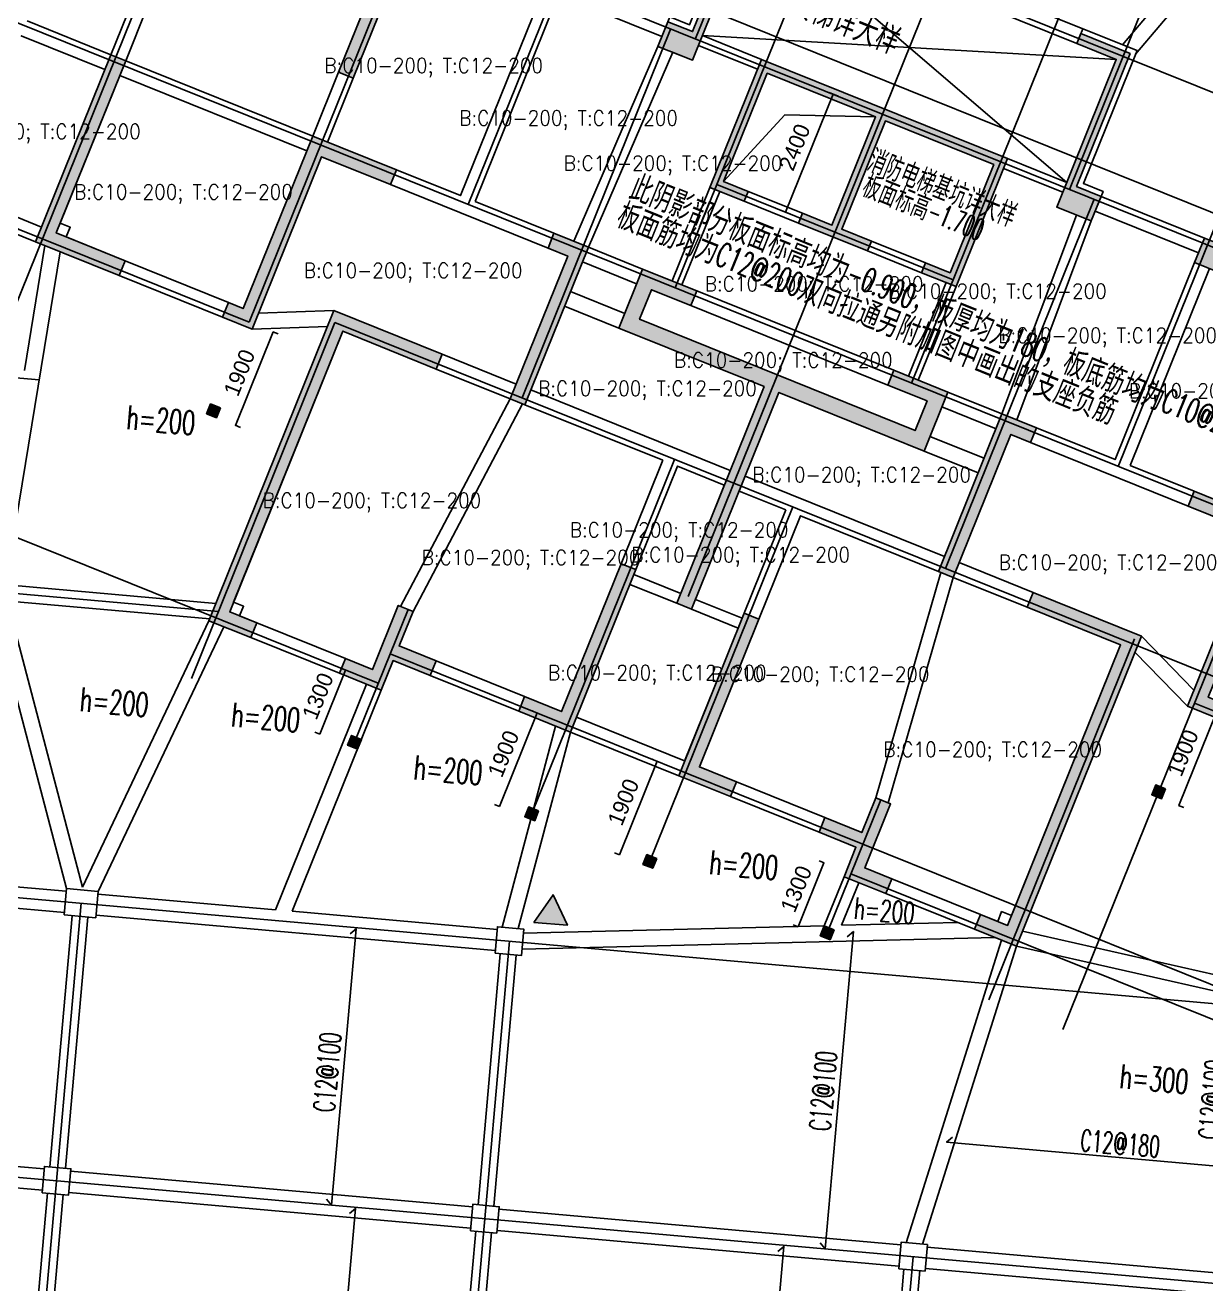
# Model space of a CAD drawing. Header units: millimetres. Extents: x 129427 to 386235, y 419441 to 703525.
# Drawn here: x 234596 to 256839, y 502277 to 525991 of the extents above; entities that cross this region are included whole.
import ezdxf
from ezdxf.enums import TextEntityAlignment as Align

# ---------------------------------------------------------------- set-up
doc = ezdxf.new("R2010")
doc.units = ezdxf.units.MM
doc.header["$LTSCALE"] = 100
for name, color, linetype in [('B-DIM', 1, 'Continuous'), ('B-dote', 253, 'Continuous'), ('B-TEXT', 7, 'Continuous'), ('B-开洞', 7, 'Continuous'), ('B-板厚', 2, 'Continuous'), ('B-正筋文字', 7, 'Continuous'), ('B-正筋钢筋', 6, 'Continuous'), ('B-沉降观测点', 5, 'Continuous'), ('COLU', 7, 'Continuous'), ('colu-1层', 6, 'Continuous'), ('colu-主楼', 7, 'Continuous'), ('DIM111', 3, 'Continuous'), ('GZ', 7, 'Continuous'), ('h填实-1层', 254, 'Continuous'), ('h填实-GZ', 254, 'Continuous'), ('h斜线-1层', 7, 'Continuous'), ('h斜线-柱', 7, 'Continuous'), ('wall-主楼', 2, 'Continuous'), ('梁', 4, 'Continuous'), ('梁虚线', 4, 'Continuous')]:
    doc.layers.add(name, color=color, linetype=linetype)
doc.layers.add('floor3', color=1, linetype='Continuous', lineweight=0)
doc.styles.get("Standard").update_dxf_attribs({"font": 'standard'})
doc.styles.add('汉字', font='汉字')
doc.dimstyles.get("Standard").update_dxf_attribs({"dimtxt": 300, "dimasz": 100, "dimexe": 100, "dimexo": 250, "dimgap": 100, "dimtad": 0, "dimtoh": 1, "dimdec": 0, "dimdsep": 46, "dimcen": 0.09, "dimclrt": 7, "dimadec": 0, "dimazin": 0, "dimtfac": 1, "dimtdec": 4, "dimtofl": 0, "dimtmove": 0, "dimatfit": 3, "dimfxl": 4, "dimfxlon": 1, "dimtolj": 1, "dimtzin": 0, "dimarcsym": 0})

# ---------------------------------------------------------------- blocks, each defined once
blk = doc.blocks.new('*D169')
at = {"layer": 'B-DIM', "color": 0, "linetype": 'ByBlock', "lineweight": -2}
for p, q in [((248923, 522467), (249820, 524693)), ((249742, 524724), (249913, 524655)), ((248844, 522498), (249015, 522429))]:
    blk.add_line(p, q, dxfattribs=at)
for points in [[(249820, 524693), (249798, 524594), (249767, 524606)], [(248923, 522467), (248945, 522566), (248975, 522553)]]:
    blk.add_solid(points, dxfattribs=at)
at = {"layer": 'B-DIM', "color": 7, "linetype": 'Continuous', "lineweight": -2, "insert": (249093, 523692), "char_height": 300, "width": 785, "attachment_point": 5, "rotation": 68.0454, "style": '汉字'}
blk.add_mtext('2400', dxfattribs=at)
blk = doc.blocks.new('A$C7FDE0673')
at = {"layer": 'B-沉降观测点'}
blk.add_hatch(color=256, dxfattribs=at).paths.add_polyline_path([(318, 551), (0, 0), (636, 0)], flags=0)
blk.add_lwpolyline([(0, 0), (318, 551), (636, 0)], close=True, dxfattribs=at)
blk = doc.blocks.new('*D660')
at = {"layer": 'GZ', "color": 0, "linetype": 'ByBlock', "lineweight": -2}
for p, q in [((256330, 511286), (257040, 513049)), ((257036, 513050), (257133, 513011)), ((256326, 511288), (256422, 511249))]:
    blk.add_line(p, q, dxfattribs=at)
for points in [[(257040, 513049), (257018, 512950), (256987, 512962)], [(256330, 511286), (256352, 511385), (256383, 511373)]]:
    blk.add_solid(points, dxfattribs=at)
at = {"layer": 'GZ', "color": 7, "linetype": 'Continuous', "lineweight": -2, "insert": (256407, 512280), "char_height": 300, "width": 685, "attachment_point": 5, "rotation": 68.0454, "style": '汉字'}
blk.add_mtext('1900', dxfattribs=at)
blk = doc.blocks.new('*D54')
at = {"layer": 'GZ', "color": 0, "linetype": 'ByBlock', "lineweight": -2}
for p, q in [((249158, 509002), (249644, 510208)), ((249648, 510206), (249552, 510245)), ((249162, 509001), (249066, 509039))]:
    blk.add_line(p, q, dxfattribs=at)
for points in [[(249644, 510208), (249622, 510109), (249592, 510121)], [(249158, 509002), (249180, 509101), (249211, 509089)]]:
    blk.add_solid(points, dxfattribs=at)
at = {"layer": 'GZ', "color": 7, "linetype": 'Continuous', "lineweight": -2, "insert": (249123, 509717), "char_height": 300, "width": 690, "attachment_point": 5, "rotation": 68.0454, "style": '汉字'}
blk.add_mtext('1300', dxfattribs=at)
blk = doc.blocks.new('*D584')
at = {"layer": 'GZ', "color": 0, "linetype": 'ByBlock', "lineweight": -2}
for p, q in [((245790, 510360), (246500, 512122)), ((246504, 512120), (246408, 512159)), ((245794, 510358), (245697, 510397))]:
    blk.add_line(p, q, dxfattribs=at)
for points in [[(246500, 512122), (246478, 512023), (246447, 512035)], [(245790, 510360), (245812, 510459), (245843, 510446)]]:
    blk.add_solid(points, dxfattribs=at)
at = {"layer": 'GZ', "color": 7, "linetype": 'Continuous', "lineweight": -2, "insert": (245867, 511353), "char_height": 300, "width": 685, "attachment_point": 5, "rotation": 68.0454, "style": '汉字'}
blk.add_mtext('1900', dxfattribs=at)
blk = doc.blocks.new('*D148')
at = {"layer": 'GZ', "color": 0, "linetype": 'ByBlock', "lineweight": -2}
for p, q in [((243530, 511271), (244241, 513033)), ((244244, 513031), (244148, 513070)), ((243534, 511269), (243438, 511308))]:
    blk.add_line(p, q, dxfattribs=at)
for points in [[(244241, 513033), (244219, 512934), (244188, 512946)], [(243530, 511271), (243552, 511370), (243583, 511357)]]:
    blk.add_solid(points, dxfattribs=at)
at = {"layer": 'GZ', "color": 7, "linetype": 'Continuous', "lineweight": -2, "insert": (243607, 512264), "char_height": 300, "width": 685, "attachment_point": 5, "rotation": 68.0454, "style": '汉字'}
blk.add_mtext('1900', dxfattribs=at)
blk = doc.blocks.new('*D577')
at = {"layer": 'GZ', "color": 0, "linetype": 'ByBlock', "lineweight": -2}
for p, q in [((240147, 512635), (240633, 513840)), ((240637, 513839), (240540, 513878)), ((240150, 512633), (240054, 512672))]:
    blk.add_line(p, q, dxfattribs=at)
for points in [[(240633, 513840), (240611, 513741), (240580, 513754)], [(240147, 512635), (240169, 512734), (240200, 512721)]]:
    blk.add_solid(points, dxfattribs=at)
at = {"layer": 'GZ', "color": 7, "linetype": 'Continuous', "lineweight": -2, "insert": (240112, 513350), "char_height": 300, "width": 690, "attachment_point": 5, "rotation": 68.0454, "style": '汉字'}
blk.add_mtext('1300', dxfattribs=at)
blk = doc.blocks.new('*D810')
at = {"layer": 'GZ', "color": 0, "linetype": 'ByBlock', "lineweight": -2}
for p, q in [((238557, 518451), (239267, 520213)), ((239263, 520215), (239360, 520176)), ((238553, 518452), (238650, 518413))]:
    blk.add_line(p, q, dxfattribs=at)
for points in [[(239267, 520213), (239245, 520114), (239214, 520127)], [(238557, 518451), (238579, 518550), (238610, 518537)]]:
    blk.add_solid(points, dxfattribs=at)
at = {"layer": 'GZ', "color": 7, "linetype": 'Continuous', "lineweight": -2, "insert": (238634, 519444), "char_height": 300, "width": 685, "attachment_point": 5, "rotation": 68.0454, "style": '汉字'}
blk.add_mtext('1900', dxfattribs=at)
blk = doc.blocks.new('*D499')
at = {"layer": 'GZ', "color": 0, "linetype": 'ByBlock', "lineweight": -2}
for p, q in [((234460, 522151), (234364, 522190)), ((233746, 520390), (234457, 522152)), ((233750, 520389), (233653, 520427))]:
    blk.add_line(p, q, dxfattribs=at)
for points in [[(234457, 522152), (234435, 522053), (234404, 522066)], [(233746, 520390), (233768, 520489), (233799, 520477)]]:
    blk.add_solid(points, dxfattribs=at)
at = {"layer": 'GZ', "color": 7, "linetype": 'Continuous', "lineweight": -2, "insert": (233823, 521557), "char_height": 300, "width": 685, "attachment_point": 5, "rotation": 68.0454, "style": '汉字'}
blk.add_mtext('1900', dxfattribs=at)
blk = doc.blocks.new('*D769')
at = {"layer": 'DIM111', "color": 0, "linetype": 'ByBlock', "lineweight": -2}
blk.add_line((261833, 495880), (255101, 497768), dxfattribs=at)
blk.add_arc((262080, 495811), 7148, 174.9316, 164.3322, dxfattribs=at)
for points in [[(255197, 497741), (255209, 497842), (255241, 497833)], [(254959, 496442), (254968, 496341), (254935, 496344)]]:
    blk.add_solid(points, dxfattribs=at)
at = {"layer": 'DIM111', "color": 7, "linetype": 'Continuous', "lineweight": -2, "insert": (269013, 494542), "char_height": 300, "width": 666.67, "attachment_point": 8, "rotation": 79.6319, "style": '汉字'}
blk.add_mtext('349%%D', dxfattribs=at)

msp = doc.modelspace()

# ---------------------------------------------------------------- hatches: boundary and pattern name
at = {"layer": 'h填实-1层'}
for points in [[(241503.6, 528799.8), (241391.4, 528521.5), (241808.8, 528353.3), (240500.1, 525107), (240778.4, 524994.8), (241862.6, 527684.5), (242326.4, 527497.6), (242438.5, 527775.8), (241974.8, 527962.7), (242199.2, 528519.4)], [(249030.8, 527813.9), (248288.8, 528113), (247167.2, 525330.5), (246518, 525592.2), (246704.9, 526056), (247168.7, 525869.1), (248178.1, 528373.2), (249105.6, 527999.4)], [(254485, 525830.9), (255412.5, 525457), (254403, 522952.8), (254866.8, 522765.9), (254679.8, 522302.2), (254030.6, 522563.9), (255152.2, 525346.3), (254410.2, 525645.4)], [(236479.6, 521552.3), (235181.1, 522075.8), (236489.7, 525322), (236211.4, 525434.1), (234790.7, 521909.7), (236367.4, 521274.1)], [(249981.3, 522147.6), (250803.8, 524188.1), (252844.3, 523365.6), (252021.8, 521325.1), (251558, 521512), (251483.2, 521326.5), (252132.5, 521064.8), (253104.5, 523476.3), (248467.1, 525345.6), (247495.1, 522934.2), (248144.3, 522672.5), (248219.1, 522858), (247755.3, 523044.9), (248577.9, 525085.4), (250618.3, 524262.8), (249795.8, 522222.4), (249239.2, 522446.7), (249164.5, 522261.2), (250463.1, 521737.8), (250537.9, 521923.3)], [(238315.2, 520489), (238871.6, 520264.6), (240180.2, 523510.8), (241478.7, 522987.4), (241590.8, 523265.7), (240014.1, 523901.2), (238705.6, 520655.1), (238427.3, 520767.2)], [(244446.5, 521791.1), (244817.6, 521641.5), (243733.4, 518951.8), (244011.6, 518839.6), (245208, 521807.6), (244558.6, 522069.3)], [(256814.5, 521980.8), (257278.2, 521793.9), (257091.3, 521330.1), (256627.5, 521517.1)], [(247248.5, 520985), (247136.3, 520706.8), (246394.3, 521005.9), (246170, 520449.4), (251363.9, 518355.7), (251588.2, 518912.2), (250846.2, 519211.3), (250958.4, 519489.5), (251978.6, 519078.3), (251530, 517965.3), (248793.9, 519068.2), (247148.9, 514987.3), (246870.6, 515099.5), (248515.6, 519180.4), (245779.6, 520283.3), (246228.2, 521396.3)], [(238959, 514730.7), (238448.9, 514936.3), (240579.9, 520222.9), (242342, 519512.6), (242454.2, 519790.9), (240413.8, 520613.3), (238058.5, 514770.2), (238846.8, 514452.4)], [(252080.7, 515586.9), (253164.9, 518276.6), (253536, 518127), (253648.2, 518405.3), (252998.8, 518667), (251802.4, 515699.1)], [(257162.4, 513215), (256884.2, 513327.2), (258192.7, 516573.4), (256616, 517208.9), (256503.8, 516930.7), (257802.3, 516407.3), (256493.8, 513161.1), (257050.3, 512936.8)], [(245823.4, 515845.1), (244701.8, 513062.6), (244006.2, 513343), (243894, 513064.8), (244867.9, 512672.2), (246101.7, 515732.9)], [(252480.8, 508956.5), (253269.1, 508638.7), (255624.5, 514481.8), (253584.1, 515304.4), (253471.9, 515026.1), (255234.1, 514315.8), (253103, 509029.1), (252592.9, 509234.8)], [(240516.4, 513779.9), (241304.8, 513462.1), (241529, 514018.2), (242224.6, 513737.8), (242336.7, 514016), (241641.1, 514296.4), (241902.8, 514945.6), (241624.6, 515057.8), (241138.7, 513852.5), (240628.6, 514058.1)], [(248142.1, 514910.4), (246908.3, 511849.7), (247882.2, 511457.1), (247994.4, 511735.4), (247298.7, 512015.8), (248420.4, 514798.2)], [(249663.8, 511062.4), (249551.7, 510784.2), (250247.3, 510503.8), (250023.1, 509947.7), (250811.5, 509629.9), (250923.6, 509908.1), (250413.5, 510113.8), (250899.4, 511319.1), (250621.1, 511431.2), (250359.4, 510782)]]:
    msp.add_hatch(color=256, dxfattribs=at).paths.add_polyline_path(points, flags=0)
at = {"layer": 'h填实-GZ'}
for points in [[(238273.5, 518780.7), (238088, 518855.5), (238013.2, 518670), (238198.7, 518595.2)], [(240930.8, 512534.2), (240745.3, 512609), (240670.5, 512423.5), (240856, 512348.7)], [(256081.1, 511602.3), (255895.6, 511677.1), (255820.8, 511491.6), (256006.3, 511416.9)], [(244269.7, 511188.3), (244084.2, 511263), (244009.4, 511077.5), (244194.9, 511002.8)], [(246495.7, 510291), (246310.2, 510365.7), (246235.4, 510180.3), (246420.9, 510105.5)], [(249834.6, 508945), (249649.1, 509019.8), (249574.3, 508834.3), (249759.8, 508759.5)]]:
    msp.add_hatch(color=256, dxfattribs=at).paths.add_polyline_path(points, flags=0)
at = {"layer": 'h斜线-1层'}
h = msp.add_hatch(dxfattribs=at)
h.set_pattern_fill('ANSI31', color=256, scale=40, angle=-21.95462, style=0)
h.set_pattern_definition([])
h.paths.add_polyline_path([(248178.1, 528373.2), (249105.6, 527999.4), (249143, 528092.1), (247937.3, 528578.2), (247750.3, 528114.4), (247935.8, 528039.6), (247113.3, 525999.2), (246742.3, 526148.7), (246704.9, 526056), (247168.7, 525869.1)], flags=0)
h = msp.add_hatch(dxfattribs=at)
h.set_pattern_fill('ANSI31', color=256, scale=40, angle=-21.95462, style=0)
h.set_pattern_definition([])
h.paths.add_polyline_path([(255542.6, 525512.4), (254522.4, 525923.7), (254485, 525830.9), (255412.5, 525457), (254403, 522952.8), (254866.8, 522765.9), (254904.1, 522858.7), (254533.1, 523008.2)], flags=0)
h = msp.add_hatch(dxfattribs=at)
h.set_pattern_fill('ANSI31', color=256, scale=40, angle=-21.95462, style=0)
h.set_pattern_definition([])
h.paths.add_polyline_path([(235441.4, 522186.5), (235255.9, 522261.3), (235181.1, 522075.8), (235366.6, 522001)], flags=0)
h = msp.add_hatch(dxfattribs=at)
h.set_pattern_fill('ANSI31', color=256, scale=40, angle=-21.95462, style=0)
h.set_pattern_definition([])
h.paths.add_polyline_path([(238709.1, 515047), (238523.6, 515121.8), (238448.9, 514936.3), (238634.4, 514861.5)], flags=0)
h = msp.add_hatch(dxfattribs=at)
h.set_pattern_fill('ANSI31', color=256, scale=40, angle=-21.95462, style=0)
h.set_pattern_definition([])
h.paths.add_polyline_path([(253177.8, 509214.6), (252992.3, 509289.4), (252917.6, 509103.9), (253103, 509029.1)], flags=0)
at = {"layer": 'h斜线-柱'}
h = msp.add_hatch(dxfattribs=at)
h.set_pattern_fill('ANSI31', color=256, scale=40, angle=-5.06835, style=0)
h.set_pattern_definition([])
h.paths.add_polyline_path([(235329.6, 509226.3), (235927.2, 509173.3), (235971.4, 509671.3), (235373.7, 509724.4)], flags=0)
h = msp.add_hatch(dxfattribs=at)
h.set_pattern_fill('ANSI31', color=256, scale=40, angle=-5.06835, style=0)
h.set_pattern_definition([])
h.paths.add_polyline_path([(243447.7, 508506.3), (243945.7, 508462.1), (243989.9, 508960.2), (243491.9, 509004.3)], flags=0)
h = msp.add_hatch(dxfattribs=at)
h.set_pattern_fill('ANSI31', color=256, scale=40, angle=-5.06835, style=0)
h.set_pattern_definition([])
h.paths.add_polyline_path([(234915.6, 503992.4), (235413.6, 503948.2), (235457.8, 504446.3), (234959.7, 504490.5)], flags=0)
h = msp.add_hatch(dxfattribs=at)
h.set_pattern_fill('ANSI31', color=256, scale=40, angle=-5.06835, style=0)
h.set_pattern_definition([])
h.paths.add_polyline_path([(242983.9, 503276.8), (243481.9, 503232.7), (243526.1, 503730.7), (243028.1, 503774.9)], flags=0)
h = msp.add_hatch(dxfattribs=at)
h.set_pattern_fill('ANSI31', color=256, scale=40, angle=-5.06835, style=0)
h.set_pattern_definition([])
h.paths.add_polyline_path([(251052.2, 502561.2), (251550.3, 502517.1), (251594.4, 503015.1), (251096.4, 503059.3)], flags=0)

# ---------------------------------------------------------------- linework, layer by layer
at = {"layer": 'B-dote'}
for p, q in [((273734.4, 517963.6), (232142.3, 534729.5)), ((259652.3, 520729), (231132.9, 532225.3)), ((243328.9, 531589.5), (238816.3, 520394.8)), ((246111.4, 530467.9), (242944.7, 522612.1)), ((232441.7, 515814.8), (237949.2, 529477.6)), ((272920.3, 516027.5), (239750.3, 529398.5)), ((248708.3, 529421.1), (247224, 525738.9)), ((250006.8, 528897.7), (246840.1, 521041.8)), ((257969.8, 516555.4), (229450.5, 528051.7)), ((252232.8, 528000.4), (247084.5, 515228.9)), ((254458.7, 527103.1), (251292, 519247.2)), ((255757.2, 526579.7), (254272.9, 522897.5)), ((243956.2, 518969.8), (246760.3, 525925.9)), ((258354.1, 525532.8), (255187.4, 517677)), ((238816.3, 520394.8), (228104.5, 524712.7)), ((261136.6, 524411.2), (254144.7, 507066.2)), ((252077.1, 521195), (247625.2, 522989.5)), ((251932.6, 515754.4), (254736.6, 522710.6)), ((234859.2, 519307.3), (214398.6, 521121.9)), ((237728.3, 513683.8), (240431.8, 520390.5)), ((269920.9, 508503.3), (240431.8, 520390.5)), ((241249.3, 513591.8), (226085.6, 519704.4)), ((244127.9, 511104), (246831.4, 517810.7)), ((238235.5, 514941.9), (214040.8, 517087.8)), ((246353.9, 510206.8), (249057.4, 516913.5)), ((240789, 512450), (241810.1, 514983)), ((252753.5, 507627), (255494.4, 514426.5)), ((267902, 503494.9), (241473.6, 514148.3)), ((269696.6, 507946.8), (256623.9, 513216.4)), ((300944.2, 503657.9), (197400.6, 512841.2)), ((249692.8, 508860.8), (250713.9, 511393.9)), ((267677.7, 502938.4), (250153.1, 510002.6)), ((235650.5, 509448.8), (233867.6, 489346.3)), ((243718.8, 508733.2), (241935.9, 488630.7)), ((364927.4, 492712.5), (205005.1, 506896.2)), ((251323.3, 502788.2), (250004.2, 487915.1))]:
    msp.add_line(p, q, dxfattribs=at)
at = {"layer": 'B-开洞'}
for p, q in [((248288.8, 528113), (254217.5, 523027.6)), ((255152.2, 525346.3), (247354.2, 525794.3))]:
    msp.add_line(p, q, dxfattribs=at)
msp.add_lwpolyline([(250618.3, 524262.8), (248907.3, 524300), (247755.3, 523044.9)], dxfattribs=at)
at = {"layer": 'B-正筋钢筋'}
for points in [[(240273.8, 503874.7), (240370, 503759.6), (240832, 508968.1), (240717, 508871.9)], [(249572.9, 503049.9), (249669.2, 502934.9), (250199.4, 508913.5), (250084.4, 508817.2)], [(252068.9, 505042.9), (251953.8, 504946.6), (259586.5, 504269.7), (259490.3, 504384.7)], [(240196.2, 497858), (240292.5, 497743), (240820.5, 503696.8), (240705.5, 503600.6)], [(248264.5, 497142.4), (248360.8, 497027.4), (248888.9, 502981.3), (248773.8, 502885)]]:
    msp.add_lwpolyline(points, dxfattribs=at)
at = {"layer": 'COLU'}
for points in [[(235329.6, 509226.3), (235927.2, 509173.3), (235971.4, 509671.3), (235373.7, 509724.4)], [(243447.7, 508506.3), (243945.7, 508462.1), (243989.9, 508960.2), (243491.9, 509004.3)], [(234915.6, 503992.4), (235413.6, 503948.2), (235457.8, 504446.3), (234959.7, 504490.5)], [(242983.9, 503276.8), (243481.9, 503232.7), (243526.1, 503730.7), (243028.1, 503774.9)], [(251052.2, 502561.2), (251550.3, 502517.1), (251594.4, 503015.1), (251096.4, 503059.3)]]:
    msp.add_lwpolyline(points, close=True, dxfattribs=at)
at = {"layer": 'colu-1层'}
for points in [[(241503.6, 528799.8), (241391.4, 528521.5), (241808.8, 528353.3), (240500.1, 525107), (240778.4, 524994.8), (241862.6, 527684.5), (242326.4, 527497.6), (242438.5, 527775.8), (241974.8, 527962.7), (242199.2, 528519.4)], [(249030.8, 527813.9), (248288.8, 528113), (247167.2, 525330.5), (246518, 525592.2), (246704.9, 526056), (247168.7, 525869.1), (248178.1, 528373.2), (249105.6, 527999.4)], [(254485, 525830.9), (255412.5, 525457), (254403, 522952.8), (254866.8, 522765.9), (254679.8, 522302.2), (254030.6, 522563.9), (255152.2, 525346.3), (254410.2, 525645.4)], [(236479.6, 521552.3), (235181.1, 522075.8), (236489.7, 525322), (236211.4, 525434.1), (234790.7, 521909.7), (236367.4, 521274.1)], [(249981.3, 522147.6), (250803.8, 524188.1), (252844.3, 523365.6), (252021.8, 521325.1), (251558, 521512), (251483.2, 521326.5), (252132.5, 521064.8), (253104.5, 523476.3), (248467.1, 525345.6), (247495.1, 522934.2), (248144.3, 522672.5), (248219.1, 522858), (247755.3, 523044.9), (248577.9, 525085.4), (250618.3, 524262.8), (249795.8, 522222.4), (249239.2, 522446.7), (249164.5, 522261.2), (250463.1, 521737.8), (250537.9, 521923.3)], [(238315.2, 520489), (238871.6, 520264.6), (240180.2, 523510.8), (241478.7, 522987.4), (241590.8, 523265.7), (240014.1, 523901.2), (238705.6, 520655.1), (238427.3, 520767.2)], [(244446.5, 521791.1), (244817.6, 521641.5), (243733.4, 518951.8), (244011.6, 518839.6), (245208, 521807.6), (244558.6, 522069.3)], [(256814.5, 521980.8), (257278.2, 521793.9), (257091.3, 521330.1), (256627.5, 521517.1)], [(247248.5, 520985), (247136.3, 520706.8), (246394.3, 521005.9), (246170, 520449.4), (251363.9, 518355.7), (251588.2, 518912.2), (250846.2, 519211.3), (250958.4, 519489.5), (251978.6, 519078.3), (251530, 517965.3), (248793.9, 519068.2), (247148.9, 514987.3), (246870.6, 515099.5), (248515.6, 519180.4), (245779.6, 520283.3), (246228.2, 521396.3)], [(238959, 514730.7), (238448.9, 514936.3), (240579.9, 520222.9), (242342, 519512.6), (242454.2, 519790.9), (240413.8, 520613.3), (238058.5, 514770.2), (238846.8, 514452.4)], [(252080.7, 515586.9), (253164.9, 518276.6), (253536, 518127), (253648.2, 518405.3), (252998.8, 518667), (251802.4, 515699.1)], [(257162.4, 513215), (256884.2, 513327.2), (258192.7, 516573.4), (256616, 517208.9), (256503.8, 516930.7), (257802.3, 516407.3), (256493.8, 513161.1), (257050.3, 512936.8)], [(245823.4, 515845.1), (244701.8, 513062.6), (244006.2, 513343), (243894, 513064.8), (244867.9, 512672.2), (246101.7, 515732.9)], [(252480.8, 508956.5), (253269.1, 508638.7), (255624.5, 514481.8), (253584.1, 515304.4), (253471.9, 515026.1), (255234.1, 514315.8), (253103, 509029.1), (252592.9, 509234.8)], [(240516.4, 513779.9), (241304.8, 513462.1), (241529, 514018.2), (242224.6, 513737.8), (242336.7, 514016), (241641.1, 514296.4), (241902.8, 514945.6), (241624.6, 515057.8), (241138.7, 513852.5), (240628.6, 514058.1)], [(248142.1, 514910.4), (246908.3, 511849.7), (247882.2, 511457.1), (247994.4, 511735.4), (247298.7, 512015.8), (248420.4, 514798.2)], [(249663.8, 511062.4), (249551.7, 510784.2), (250247.3, 510503.8), (250023.1, 509947.7), (250811.5, 509629.9), (250923.6, 509908.1), (250413.5, 510113.8), (250899.4, 511319.1), (250621.1, 511431.2), (250359.4, 510782)]]:
    msp.add_lwpolyline(points, close=True, dxfattribs=at)
at = {"layer": 'colu-主楼'}
msp.add_lwpolyline([(256814.5, 521980.8), (257278.2, 521793.8), (257091.3, 521330.1), (256627.5, 521517)], close=True, dxfattribs=at)
at = {"layer": 'floor3'}
for p, q in [((240500.1, 525107), (241584.4, 527796.7)), ((241862.6, 527684.5), (240778.4, 524994.8)), ((236211.4, 525434.1), (236622.7, 526454.3)), ((242796.6, 522779.6), (244292, 526489.5)), ((246592.8, 525777.7), (244645.1, 526562.9)), ((236900.9, 526342.2), (236489.7, 525321.9)), ((244570.3, 526377.4), (243074.8, 522667.5)), ((234634.7, 526069.7), (236211.4, 525434.1)), ((236099.3, 525155.9), (234522.6, 525791.4)), ((246518, 525592.2), (246592.8, 525777.7)), ((244929.7, 521919.8), (246518, 525592.2)), ((247279.4, 525608.8), (247167.2, 525330.5)), ((248392.4, 525160.1), (247279.4, 525608.8)), ((236489.7, 525321.9), (240014.1, 523901.2)), ((246796.3, 525480), (245208, 521807.6)), ((247167.2, 525330.5), (246796.3, 525480)), ((234902.9, 522187.9), (236099.3, 525155.9)), ((236377.5, 525043.7), (235255.9, 522261.3)), ((239901.9, 523623), (236377.5, 525043.7)), ((240014.1, 523901.2), (240500.1, 525107)), ((247495.1, 522934.2), (248392.4, 525160.1)), ((240778.4, 524994.8), (240292.3, 523789.1)), ((240778.4, 524994.8), (240778.4, 524994.8)), ((238705.6, 520655.1), (239901.9, 523623)), ((240292.3, 523789.1), (241590.8, 523265.7)), ((240180.2, 523510.8), (238993.5, 520567)), ((241478.7, 522987.4), (240180.2, 523510.8)), ((241590.8, 523265.7), (241590.8, 523265.7)), ((241590.8, 523265.7), (242796.6, 522779.6)), ((253029.8, 523290.8), (252132.5, 521064.8)), ((254142.7, 522842.1), (253029.8, 523290.8)), ((244446.6, 521791), (241478.7, 522987.4)), ((241478.7, 522987.4), (241478.7, 522987.4)), ((246784.7, 521172), (247495.1, 522934.2)), ((233650.8, 522692.7), (234902.9, 522187.9)), ((243074.8, 522667.5), (244558.8, 522069.3)), ((247680.6, 522859.4), (246970.2, 521097.2)), ((248144.3, 522672.5), (247680.6, 522859.4)), ((249164.5, 522261.2), (248144.3, 522672.5)), ((254030.6, 522563.9), (254142.7, 522842.1)), ((254401.5, 522414.4), (254030.6, 522563.9)), ((254754.6, 522487.7), (254679.8, 522302.2)), ((256702.3, 521702.5), (254754.6, 522487.7)), ((235255.9, 522261.3), (235441.4, 522186.5)), ((235441.4, 522186.5), (235366.6, 522001)), ((250463.1, 521737.8), (249164.5, 522261.2)), ((252998.8, 518667), (254401.5, 522414.4)), ((254679.8, 522302.2), (253277.2, 518554.8)), ((235366.6, 522001), (236479.6, 521552.3)), ((244558.8, 522069.3), (244558.8, 522069.3)), ((244558.8, 522069.3), (244929.7, 521919.8)), ((244817.6, 521641.5), (244446.6, 521791)), ((245208, 521807.6), (246228.2, 521396.3)), ((251483.2, 521326.5), (250463.1, 521737.8)), ((236479.6, 521552.3), (238427.3, 520767.2)), ((243845.5, 519230), (244817.6, 521641.5)), ((255132, 517807.1), (256627.5, 521517)), ((256627.5, 521517), (256702.3, 521702.5)), ((246228.2, 521396.3), (246784.7, 521172)), ((251947, 521139.6), (251483.2, 521326.5)), ((256905.8, 521404.9), (255410.3, 517695)), ((246394.3, 521005.9), (246170, 520449.4)), ((247136.3, 520706.8), (246394.3, 521005.9)), ((246970.2, 521097.2), (247248.5, 520985)), ((251236.6, 519377.4), (251947, 521139.6)), ((252132.5, 521064.8), (251422.1, 519302.6)), ((238427.3, 520767.2), (238705.6, 520655.1)), ((247248.5, 520985), (250958.4, 519489.6)), ((238993.5, 520567), (240413.8, 520613.3)), ((240413.8, 520613.3), (242454.3, 519790.8)), ((244759.4, 520694.6), (244123.8, 519117.9)), ((245779.6, 520283.3), (244759.4, 520694.6)), ((250846.2, 519211.3), (247136.3, 520706.8)), ((248515.6, 519180.4), (245779.6, 520283.3)), ((245779.6, 520283.3), (245779.6, 520283.3)), ((246170, 520449.4), (251363.9, 518355.7)), ((240579.9, 520222.9), (238523.6, 515121.8)), ((242342, 519512.6), (240579.9, 520222.9)), ((242454.3, 519790.8), (243845.5, 519230)), ((243733.4, 518951.8), (242342, 519512.6)), ((250958.4, 519489.6), (250958.4, 519489.5)), ((250958.4, 519489.5), (251236.6, 519377.4)), ((244123.8, 519117.9), (247880.1, 517603.7)), ((247880.1, 517603.7), (248515.6, 519180.4)), ((251588.2, 518912.2), (250846.2, 519211.3)), ((251422.1, 519302.6), (251978.6, 519078.3)), ((241669.6, 515039.7), (243733.4, 518951.8)), ((243733.4, 518951.8), (243733.4, 518951.8)), ((248793.9, 519068.2), (248158.3, 517491.5)), ((251530, 517965.3), (248793.9, 519068.2)), ((251363.9, 518355.7), (251588.2, 518912.2)), ((251978.6, 519078.3), (251978.6, 519078.3)), ((251978.6, 519078.3), (252998.8, 518667)), ((243966.6, 518857.7), (241902.8, 514945.6)), ((244011.6, 518839.6), (243966.6, 518857.7)), ((246608.6, 517792.8), (244011.6, 518839.6)), ((253277.2, 518554.8), (253648.1, 518405.3)), ((253648.1, 518405.3), (255132, 517807.1)), ((253164.9, 518276.6), (252192.8, 515865.2)), ((253536, 518127), (253164.9, 518276.6)), ((252550.2, 517554.1), (251530, 517965.3)), ((251530, 517965.3), (251530, 517965.3)), ((256503.8, 516930.7), (253536, 518127)), ((245823.4, 515845.1), (246608.6, 517792.8)), ((246886.8, 517680.6), (246101.7, 515732.9)), ((247767.9, 517325.4), (246886.8, 517680.6)), ((255410.3, 517695), (256616, 517208.9)), ((248158.3, 517491.5), (251914.6, 515977.3)), ((251914.6, 515977.3), (252550.2, 517554.1)), ((246945.4, 515285), (247767.9, 517325.4)), ((248046.1, 517213.3), (247223.6, 515172.8)), ((248927.3, 516858.1), (248046.1, 517213.3)), ((256616, 517208.9), (257914.5, 516685.5)), ((248142.1, 514910.4), (248927.3, 516858.1)), ((249205.5, 516745.9), (248420.4, 514798.2)), ((251802.4, 515699.1), (249205.5, 516745.9)), ((257802.3, 516407.3), (256503.8, 516930.7)), ((256615.6, 513463.4), (257802.3, 516407.3)), ((244701.8, 513062.6), (245823.4, 515845.1)), ((252192.8, 515865.2), (253584.1, 515304.4)), ((246101.7, 515732.9), (246064.3, 515640.2)), ((246064.3, 515640.2), (246945.4, 515285)), ((246101.7, 515732.9), (246101.7, 515732.9)), ((250621.1, 511431.2), (251847.4, 515681)), ((252080.7, 515586.9), (250854.4, 511337.2)), ((251847.4, 515681), (251802.4, 515699.1)), ((253471.9, 515026.1), (252080.7, 515586.9)), ((245989.5, 515454.7), (244980, 512950.5)), ((246870.6, 515099.5), (245989.5, 515454.7)), ((253584.1, 515304.4), (255624.5, 514481.8)), ((238523.6, 515121.8), (238709.1, 515047)), ((247148.9, 514987.3), (246870.6, 515099.5)), ((246870.6, 515099.5), (246870.6, 515099.5)), ((247223.6, 515172.8), (248104.7, 514817.6)), ((238709.1, 515047), (238634.4, 514861.5)), ((238634.4, 514861.5), (238959, 514730.7)), ((241138.6, 513852.1), (241624.6, 515057.8)), ((241624.6, 515057.8), (241669.6, 515039.7)), ((241902.8, 514945.6), (241641.1, 514296.4)), ((248030, 514632.1), (247148.9, 514987.3)), ((247148.9, 514987.3), (247148.9, 514987.3)), ((248104.7, 514817.6), (248142.1, 514910.4)), ((248142.1, 514910.4), (248142.1, 514910.4)), ((255234.1, 514315.8), (253471.9, 515026.1)), ((238959, 514730.7), (240628.4, 514057.7)), ((247020.5, 512127.9), (248030, 514632.1)), ((248420.4, 514798.2), (247298.7, 512015.8)), ((255624.5, 514481.8), (256615.6, 513463.4)), ((241641.1, 514296.4), (242336.7, 514016)), ((253177.8, 509214.6), (255234.1, 514315.8)), ((240628.4, 514057.7), (241138.6, 513852.1)), ((242336.7, 514016), (244006.2, 513343)), ((244006.2, 513343), (244006.2, 513343)), ((244006.2, 513343), (244701.8, 513062.6)), ((244980, 512950.5), (247020.5, 512127.9)), ((247298.7, 512015.8), (247994.4, 511735.4)), ((247994.4, 511735.4), (247994.3, 511735.4)), ((247994.3, 511735.4), (249663.8, 511062.4)), ((250359.4, 510782), (250621.1, 511431.2)), ((250899.4, 511319.1), (250413.4, 510113.4)), ((250854.4, 511337.2), (250899.4, 511319.1)), ((249663.8, 511062.4), (250359.4, 510782)), ((250413.4, 510113.4), (250923.5, 509907.7)), ((250923.5, 509907.7), (250923.6, 509908.1)), ((250923.6, 509908.1), (252592.9, 509234.8)), ((252592.9, 509234.8), (252917.6, 509103.9)), ((252917.6, 509103.9), (252992.3, 509289.4)), ((252992.3, 509289.4), (253177.8, 509214.6))]:
    msp.add_line(p, q, dxfattribs=at)
at = {"layer": 'GZ'}
for points in [[(238273.5, 518780.7), (238088, 518855.5), (238013.2, 518670), (238198.7, 518595.2)], [(240930.8, 512534.2), (240745.3, 512609), (240670.5, 512423.5), (240856, 512348.7)], [(256081.1, 511602.3), (255895.6, 511677.1), (255820.8, 511491.6), (256006.3, 511416.9)], [(244269.7, 511188.3), (244084.2, 511263), (244009.4, 511077.5), (244194.9, 511002.8)], [(246495.7, 510291), (246310.2, 510365.7), (246235.4, 510180.3), (246420.9, 510105.5)], [(249834.6, 508945), (249649.1, 509019.8), (249574.3, 508834.3), (249759.8, 508759.5)]]:
    msp.add_lwpolyline(points, close=True, dxfattribs=at)
at = {"layer": 'wall-主楼'}
msp.add_line((246394.3, 521005.9), (247136.3, 520706.8), dxfattribs=at)
for points in [[(242438.5, 527775.8), (242326.4, 527497.6), (241862.6, 527684.5), (240778.4, 524994.8), (240500.1, 525107), (241733.9, 528167.6), (241548.4, 528242.4), (241623.2, 528427.9), (241391.3, 528521.4), (241503.5, 528799.6), (242199.1, 528519.2), (241974.8, 527962.7)], [(249143, 528092.1), (249030.8, 527813.9), (248288.8, 528113), (247167.2, 525330.5), (246518, 525592.2), (246742.3, 526148.7), (247113.3, 525999.2), (247935.8, 528039.6), (247750.3, 528114.4), (247937.3, 528578.2)], [(254522.4, 525923.7), (255542.6, 525512.4), (254533.1, 523008.2), (254904.1, 522858.7), (254679.8, 522302.2), (254030.6, 522563.9), (255152.2, 525346.3), (254410.2, 525645.4)], [(236211.4, 525434.1), (236489.7, 525321.9), (235255.9, 522261.3), (235441.4, 522186.5), (235366.6, 522001), (236479.6, 521552.3), (236367.4, 521274.1), (234790.7, 521909.7)], [(251558, 521512), (251483.2, 521326.5), (252132.5, 521064.8), (253104.5, 523476.3), (248467.1, 525345.6), (247495.1, 522934.2), (248144.3, 522672.5), (248219.1, 522858), (247755.3, 523044.9), (248577.9, 525085.4), (250618.3, 524262.8), (249795.8, 522222.4), (249239.3, 522446.7), (249164.5, 522261.2), (250463, 521737.8), (250537.8, 521923.3), (249981.3, 522147.6), (250803.8, 524188.1), (252844.3, 523365.6), (252021.8, 521325.1)], [(238315.2, 520489), (238871.6, 520264.6), (240180.2, 523510.8), (241478.7, 522987.4), (241590.8, 523265.7), (240014.1, 523901.2), (238705.6, 520655.1), (238427.3, 520767.2)], [(245208, 521807.6), (244558.8, 522069.3), (244446.6, 521791), (244817.6, 521641.5), (243733.4, 518951.8), (244011.6, 518839.6)], [(247248.5, 520985), (247136.3, 520706.8), (246394.3, 521005.9), (246170, 520449.4), (251363.9, 518355.7), (251588.2, 518912.2), (250846.2, 519211.3), (250958.4, 519489.5), (251978.6, 519078.3), (251530, 517965.3), (248793.9, 519068.2), (247148.9, 514987.3), (246870.6, 515099.5), (248515.6, 519180.4), (245779.6, 520283.3), (246228.2, 521396.3)], [(242454.3, 519790.8), (242342.1, 519512.6), (240579.9, 520222.9), (238523.6, 515121.8), (238709.1, 515047), (238634.4, 514861.5), (238959, 514730.7), (238846.8, 514452.4), (238058.5, 514770.2), (240413.8, 520613.3)], [(252998.8, 518667), (253648.1, 518405.3), (253535.9, 518127.1), (253164.9, 518276.6), (252080.7, 515586.9), (251802.4, 515699.1)], [(256493.8, 513161.1), (257050.3, 512936.8), (257162.4, 513215), (256884.2, 513327.2), (258192.7, 516573.3), (256616, 517208.9), (256503.8, 516930.7), (257802.3, 516407.3)], [(245823.4, 515845.1), (244701.8, 513062.6), (244006.2, 513343), (243894, 513064.8), (244867.9, 512672.2), (246101.7, 515732.9)], [(253584.1, 515304.4), (253471.9, 515026.1), (255234.1, 514315.8), (253177.8, 509214.6), (252992.3, 509289.4), (252917.6, 509103.9), (252592.9, 509234.8), (252480.8, 508956.5), (253269.1, 508638.7), (255624.5, 514481.8)], [(242224.6, 513737.8), (241529, 514018.2), (241304.6, 513461.7), (240516.3, 513779.5), (240628.4, 514057.7), (241138.6, 513852.1), (241624.6, 515057.8), (241902.8, 514945.6), (241641.1, 514296.4), (242336.7, 514016)], [(248420.4, 514798.2), (247298.7, 512015.8), (247994.4, 511735.4), (247882.2, 511457.1), (246908.3, 511849.7), (248142.1, 514910.4)], [(249551.7, 510784.2), (250247.3, 510503.8), (250022.9, 509947.3), (250811.3, 509629.5), (250923.5, 509907.7), (250413.4, 510113.4), (250899.4, 511319.1), (250621.1, 511431.2), (250359.4, 510782), (249663.8, 511062.4)]]:
    msp.add_lwpolyline(points, close=True, dxfattribs=at)
at = {"layer": '梁'}
for p, q in [((249143, 528092.1), (254522.4, 525923.7)), ((249030.8, 527813.9), (254410.2, 525645.4)), ((247354.2, 525794.3), (248467.1, 525345.6)), ((253104.5, 523476.3), (254217.5, 523027.6)), ((248219.1, 522858), (249239.3, 522446.7)), ((256814.5, 521980.7), (254867.8, 522765.5)), ((233538.6, 522414.4), (234790.7, 521909.7)), ((250537.8, 521923.3), (251558, 521512)), ((236367.4, 521274.1), (238315.1, 520489)), ((240292, 520311), (238871.6, 520264.6)), ((238846.8, 514452.4), (240516.3, 513779.5)), ((255502.7, 514179.5), (256493.8, 513161.1)), ((242224.6, 513737.8), (243894, 513064.8)), ((244867.9, 512672.2), (246908.3, 511849.7)), ((247882.2, 511457.1), (249551.7, 510784.2)), ((250811.3, 509629.5), (252480.8, 508956.5))]:
    msp.add_line(p, q, dxfattribs=at)
at = {"layer": '梁虚线'}
for p, q in [((255271.6, 525621.7), (256796.5, 527430.8)), ((255515.8, 525445.9), (257031.9, 527244.7)), ((236211.4, 525434.1), (236622.7, 526454.3)), ((242796.6, 522779.6), (244292.1, 526489.7)), ((244645.8, 526562.6), (246592.8, 525777.7)), ((236489.7, 525322), (236900.9, 526342.2)), ((244570.3, 526377.4), (243074.8, 522667.5)), ((234634.7, 526069.7), (236211.4, 525434.1)), ((234522.6, 525791.4), (236099.3, 525155.9)), ((244929.7, 521919.8), (246518, 525592.2)), ((248392.4, 525160.1), (247279.4, 525608.8)), ((236489.7, 525321.9), (240014.1, 523901.2)), ((246796.3, 525480), (245208, 521807.6)), ((236377.5, 525043.7), (239901.9, 523623)), ((240014.1, 523901.2), (240500.1, 525107)), ((240292.3, 523789.1), (240778.4, 524994.8)), ((241590.8, 523265.7), (242796.6, 522779.6)), ((253029.8, 523290.8), (254142.7, 522842.1)), ((244446.5, 521791.1), (241478.7, 522987.4)), ((247495.1, 522934.2), (246784.7, 521172)), ((233650.8, 522692.7), (234902.9, 522187.9)), ((243074.8, 522667.5), (244558.8, 522069.3)), ((246970.2, 521097.2), (247680.6, 522859.4)), ((248144.3, 522672.5), (249164.5, 522261.2)), ((254754.6, 522487.7), (256702.3, 521702.5)), ((252998.8, 518667), (254401.5, 522414.4)), ((253277.2, 518554.8), (254679.8, 522302.2)), ((235254.5, 521722.8), (234243.9, 515547.1)), ((234969.3, 521837.7), (234583.9, 519482.3)), ((245208, 521807.6), (246228.2, 521396.3)), ((250463.1, 521737.8), (251483.2, 521326.5)), ((236479.6, 521552.3), (238427.3, 520767.2)), ((245095.8, 521529.3), (246116.1, 521118)), ((256627.5, 521517), (255132, 517807.1)), ((256905.8, 521404.9), (255410.3, 517695)), ((251236.6, 519377.4), (251947, 521139.6)), ((252132.5, 521064.8), (251422.1, 519302.6)), ((244871.5, 520972.8), (245891.7, 520561.6)), ((247248.5, 520985), (250958.4, 519489.6)), ((240413.8, 520613.3), (238993.5, 520567)), ((244759.4, 520694.6), (245779.6, 520283.3)), ((247136.3, 520706.8), (250846.2, 519211.3)), ((242454.2, 519790.9), (243845.5, 519230)), ((242342, 519512.6), (243733.4, 518951.8)), ((244123.8, 519117.9), (247880.1, 517603.7)), ((243733.4, 518951.8), (241669.6, 515039.7)), ((251978.6, 519078.3), (252998.8, 518667)), ((243966.6, 518857.7), (241902.8, 514945.6)), ((244011.6, 518839.6), (246608.6, 517792.8)), ((251866.4, 518800), (252886.7, 518388.8)), ((253648.1, 518405.3), (255132, 517807.1)), ((251642.1, 518243.6), (252662.3, 517832.3)), ((251530, 517965.3), (252550.2, 517554.1)), ((256503.8, 516930.7), (253536, 518127)), ((245823.4, 515845.1), (246608.6, 517792.8)), ((246101.7, 515732.9), (246886.8, 517680.6)), ((246886.8, 517680.6), (247767.9, 517325.4)), ((256616, 517208.9), (255410.3, 517695)), ((248158.3, 517491.5), (251914.6, 515977.3)), ((248046.1, 517213.3), (248927.3, 516858.1)), ((248046.1, 517213.3), (248096.5, 517193)), ((248142.1, 514910.4), (248927.3, 516858.1)), ((248420.4, 514798.2), (249205.5, 516745.9)), ((251802.4, 515699.1), (249205.5, 516745.9)), ((253584.1, 515304.4), (252192.8, 515865.2)), ((246064.3, 515640.2), (246945.4, 515285)), ((251847.4, 515681), (250621.1, 511431.2)), ((252080.7, 515586.9), (250854.4, 511337.2)), ((252080.7, 515586.9), (253471.9, 515026.1)), ((234324.5, 515439.4), (238190, 515096.6)), ((245989.5, 515454.7), (246870.6, 515099.5)), ((235373.7, 509724.4), (233972.7, 515069)), ((234298, 515140.6), (238072.8, 514805.8)), ((247223.6, 515172.8), (248104.7, 514817.6)), ((235676.4, 509749.3), (234289.2, 515041)), ((247148.9, 514987.3), (248030, 514632.1)), ((235676.4, 509749.3), (238058.5, 514770.2)), ((235971.4, 509671.3), (238337.2, 514657.9)), ((238959, 514730.7), (240628.4, 514057.7)), ((255624.5, 514481.8), (256615.6, 513463.4)), ((242336.7, 514016), (244006.2, 513343)), ((239313.6, 509324.7), (241026.4, 513573.8)), ((239625.8, 509297), (241304.6, 513461.7)), ((244980, 512950.5), (247020.5, 512127.9)), ((244587.5, 512785.3), (243582.5, 508996.1)), ((244867.9, 512672.2), (243885.9, 508969.6)), ((249663.8, 511062.4), (247994.3, 511735.4)), ((227848.6, 510341.6), (235369.1, 509674.6)), ((227813.7, 509943.1), (235334.2, 509276.1)), ((249650.6, 509023.5), (250022.9, 509947.3)), ((250923.6, 509908.1), (252592.9, 509234.8)), ((235966.7, 509621.6), (239313.6, 509324.7)), ((249977.3, 509031.6), (250301.2, 509835.1)), ((235059.3, 504481.4), (235479, 509212.9)), ((235358.2, 504455.3), (235777.8, 509186.7)), ((235931.9, 509223.1), (243452.4, 508556.1)), ((239625.8, 509297), (243487.2, 508954.6)), ((249650.6, 509023.5), (243983, 508884.2)), ((252161.4, 509085.2), (249977.3, 509031.6)), ((253382.8, 508920.6), (259621.9, 507507.5)), ((252863.1, 508802.4), (243956.7, 508583.5)), ((252990, 508751.2), (251196.5, 503050.2)), ((243127.7, 503765.9), (243547.3, 508497.3)), ((243426.5, 503739.7), (243846.2, 508471.1)), ((253269.1, 508638.7), (251502.6, 503023.5)), ((253269.1, 508638.7), (259595.5, 507205.9)), ((227384.8, 505112.1), (234955.1, 504440.7)), ((227349.9, 504713.6), (234920.2, 504042.2)), ((235453.1, 504396.5), (243023.4, 503725.1)), ((234529.3, 498504.9), (235015.2, 503983.4)), ((234828.1, 498478.8), (235314, 503957.3)), ((235418.3, 503998), (242988.5, 503326.6)), ((243521.5, 503680.9), (251091.7, 503009.5)), ((242597.6, 497789.3), (243083.5, 503267.8)), ((242896.5, 497763.2), (243382.3, 503241.7)), ((243486.6, 503282.4), (251056.9, 502611)), ((251589.8, 502965.3), (259160.1, 502293.9)), ((250665.9, 497073.7), (251151.8, 502552.2)), ((250964.8, 497047.6), (251450.7, 502526.1)), ((251554.9, 502566.9), (259125.2, 501895.4))]:
    msp.add_line(p, q, dxfattribs=at)

# ---------------------------------------------------------------- block references
at = {"layer": 'B-沉降观测点', "rotation": 354.9316457873965}
msp.add_blockref('A$C7FDE0673', (244177.7, 509087.7), dxfattribs=at)

# ---------------------------------------------------------------- texts
at = {"layer": 'B-TEXT'}
for s, height, width, p in [('消防电梯基坑详大样', 400, 0.6, (250440.5, 523297.7)), ('此阴影部分板面标高均为-0.900，板厚均为180，板底筋均为C10@200双向拉通，', 450, 0.65, (245956.1, 522773.3)), ('板面标高-1.700', 400, 0.6, (250337.9, 522820.7)), ('板面筋均为C12@200双向拉通另附加图中画出的支座负筋', 450, 0.65, (245710.5, 522243.5))]:
    msp.add_text(s, height=height, rotation=338.04538, dxfattribs=dict(at, width=width)).set_placement(p)
at = {"layer": 'B-开洞', "width": 0.7}
msp.add_text('楼梯详大样', height=450, rotation=338.04538, dxfattribs=at).set_placement((248971.6, 526249.9))
at = {"layer": 'B-板厚', "width": 0.7}
for s, height, p in [('h=200', 450, (236491.5, 518380.8)), ('h=200', 450, (235613.9, 513069.2)), ('h=200', 450, (238467.5, 512781.6)), ('h=200', 450, (241903.3, 511786.3)), ('h=200', 450, (247473.9, 509999.9)), ('h=200', 400, (250195.9, 509158.5)), ('h=300', 450, (255203.7, 505968.5))]:
    msp.add_text(s, height=height, rotation=354.93165, dxfattribs=at).set_placement(p)
at = {"layer": 'B-正筋文字', "width": 0.65}
for s, rotation, p in [('C12@100', 84.93165, (240422.3, 505499)), ('C12@100', 84.93153, (249763.2, 505144.4)), ('C12@100', 84.93165, (257096.3, 504983.8)), ('C12@180', 354.93165, (254460.6, 504786.9))]:
    msp.add_text(s, height=400, rotation=rotation, dxfattribs=at).set_placement(p)
at = {"layer": 'floor3'}
for p in [(242292.2, 525232.1), (244833.8, 524241.3), (234712.7, 523989.7), (246800.2, 523390.4), (237578.9, 522849.4), (241905.6, 521370.4), (249458.6, 521118.4), (252911.8, 520978.9), (254989.7, 520147.4), (248879.1, 519680.8), (246319.7, 519149.1), (257447.5, 519100.6), (250354.2, 517522.8), (241128.5, 517037.5), (246916.1, 516482.8), (244124.8, 515960.2), (248075.4, 516015.5), (254997.6, 515870), (246505, 513791.3), (249573.1, 513764), (252823.7, 512345.4)]:
    msp.add_text('B:C10-200; T:C12-200', height=280, dxfattribs=at).set_placement(p, align=Align.MIDDLE_CENTER)

# ---------------------------------------------------------------- dimensions: what is measured, and where the dimension line sits
at = {"layer": 'B-DIM'}
dim = msp.add_linear_dim(base=(249819.9, 524692.5), p1=(248844.3, 522498.1), p2=(249741.6, 524724.1), angle=68.04538, dimstyle='Standard', dxfattribs=at)
dim.commit()
dim.dimension.update_dxf_attribs({"geometry": '*D169', "text_midpoint": (249093, 523691.7)})
at = {"layer": 'DIM111'}
dim = msp.add_angular_dim_2l(base=(269068.1, 494308), line1=((280661.2, 490598.9), (262073.4, 495812.4)), line2=((364397.3, 486736), (191125.3, 502103.6)), dimstyle='Standard', dxfattribs=at)
dim.commit()
dim.dimension.update_dxf_attribs({"geometry": '*D769', "text_midpoint": (268865.2, 494569.2)})
at = {"layer": 'GZ'}
for p1, p2, distance, picture, middle in [((234117.8, 520240.2), (234828.1, 522002.4), 400.6, '*D499', (233823.2, 521557.3)), ((238013.2, 518670), (238723.5, 520432.2), -586.1, '*D810', (238633.7, 519444.1)), ((240670.5, 512423.5), (241156.5, 513629.2), 564.7, '*D577', (240111.6, 513349.6)), ((256006.3, 511416.9), (256716.6, 513179.1), -348.7, '*D660', (256406.7, 512279.7)), ((244009.4, 511077.5), (244719.8, 512839.7), 516.6, '*D148', (243607.3, 512263.9)), ((246235.4, 510180.3), (246945.7, 511942.4), 480.2, '*D584', (245866.9, 511353.1)), ((249667.1, 508796.9), (250153.1, 510002.6), 548.5, '*D54', (249123.1, 509717))]:
    dim = msp.add_aligned_dim(p1=p1, p2=p2, distance=distance, dimstyle='Standard', dxfattribs=at)
    dim.commit()
    dim.dimension.update_dxf_attribs({"geometry": picture, "text_midpoint": middle})

doc.saveas('drawing.dxf')
